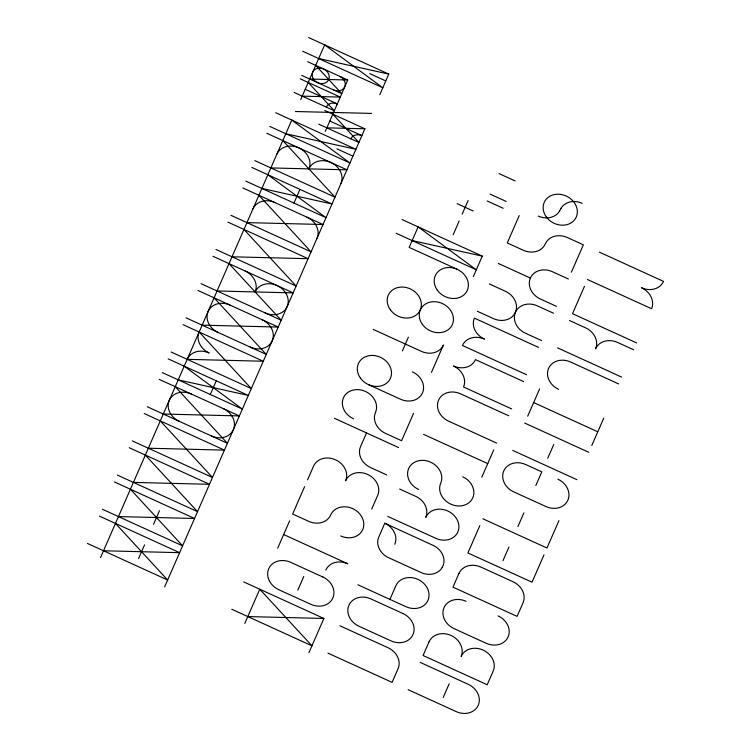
<?xml version="1.0" encoding="UTF-8"?>
<svg xmlns="http://www.w3.org/2000/svg" width="751" height="751" viewBox="0 0 751 751"><rect width="100%" height="100%" fill="white"/><g stroke="black" fill="none" stroke-linecap="round" stroke-linejoin="round"><path stroke-width="1.13" d="M443.437 564.714L442.208 567.512M100.531 557.608L291.773 120.066L349.928 162.986L269.769 126.421M300.738 99.554L324.648 44.863L382.803 87.783L302.634 51.228M138.569 558.556L144.549 544.879M153.514 524.367L159.484 510.699M210.289 394.472L216.26 380.804M293.96 203.052L299.931 189.383M325.333 131.265L347.751 79.991L307.666 61.713M164.657 586.85L364.873 128.796L324.789 110.519M379.809 94.617L388.774 74.105L308.614 37.55M244.826 623.405L259.762 589.225L311.937 645.813L231.777 609.258M277.692 548.202L289.642 520.856M304.587 486.676L292.637 514.022L308.67 521.335A17.63 14.917 26.8 0 0 330.675 514.97A17.63 14.917 26.8 0 1 352.688 508.615A17.63 14.917 26.8 0 1 362.742 529.596A17.63 14.917 26.8 0 1 340.729 535.961M307.572 479.842L313.552 466.164A17.63 14.917 26.8 0 1 335.566 459.809A17.63 14.917 26.8 0 1 345.62 480.79A17.63 14.917 26.8 0 1 367.624 474.425A17.63 14.917 26.8 0 1 377.687 495.416L371.707 509.084M297.809 590.173L303.779 576.505M366.535 432.933L360.555 446.61A17.63 14.917 26.8 0 0 370.618 467.591L386.652 474.904M402.395 350.895L408.375 337.218M453.191 234.678L459.171 221.001M462.156 214.166L468.136 200.489M308.952 652.657L323.897 618.467L243.728 581.912M413.538 413.379L401.588 440.724L385.554 433.411A17.63 14.917 26.8 0 1 375.5 412.421A17.63 14.917 26.8 0 0 365.446 391.44A17.63 14.917 26.8 0 0 343.432 397.805A17.63 14.917 26.8 0 0 353.486 418.786M431.468 372.355L443.428 345.009A17.63 14.917 26.8 0 1 421.414 351.374L373.313 329.436M473.308 276.64L482.273 256.129L402.104 219.574M443.428 564.714A17.602 14.889 26.8 0 0 434.454 545.996L384.747 523.231L378.251 538.345A17.602 14.889 26.8 0 0 387.225 557.064L422.569 573.191A17.602 14.889 26.8 0 0 442.198 567.512M519.223 215.593L507.272 242.939L523.306 250.243A17.63 14.917 26.8 0 0 545.31 243.887A17.63 14.917 26.8 0 1 567.324 237.523L583.358 244.835L571.398 272.181M389.919 599.382L395.899 585.714A17.63 14.917 26.8 0 1 417.903 579.35A17.63 14.917 26.8 0 1 427.967 600.34A17.63 14.917 26.8 0 1 405.953 606.695L357.861 584.766M481.757 477.279L493.707 449.933M479.851 525.606L467.901 552.952L532.037 582.203L543.987 554.858M527.671 416.223L539.622 388.877M584.447 286.328L572.497 313.674L636.623 342.925M443.193 697.472L449.164 683.804M502.954 560.744L508.934 547.066M517.899 526.564L523.879 512.886M535.829 485.54L541.8 471.863L525.775 464.559A17.63 14.917 26.8 0 0 503.761 470.915A17.63 14.917 26.8 0 0 513.815 491.905L545.883 506.521A17.63 14.917 26.8 0 0 567.897 500.166A17.63 14.917 26.8 0 0 557.833 479.176M547.779 458.194L553.759 444.517M558.932 520.668L546.972 548.014L482.846 518.772M591.797 445.474L603.748 418.129M559.561 211.059L560.95 208.346M309.703 79.043L347.751 79.991M302.231 96.137L340.278 97.086L300.193 78.808M295.509 111.514L371.595 113.42M326.826 127.848L364.873 128.796M270.858 167.924L346.943 169.82L266.774 133.265M246.948 222.615L323.033 224.511L242.873 187.957M232.012 256.795L308.098 258.691L227.929 222.136M217.067 290.975L293.153 292.881L212.993 256.316M202.132 325.164L278.208 327.06L198.048 290.506M163.277 414.036L239.362 415.932L159.203 379.377M148.341 448.216L224.427 450.121L144.258 413.557M133.396 482.405L209.482 484.301L129.322 447.746M118.461 516.585L194.537 518.481L114.377 481.926M103.516 550.765L179.602 552.67L99.432 516.106M247.811 616.571L323.897 618.467M318.668 58.531L388.774 74.105M285.802 133.734L355.908 149.308L275.739 112.753M261.892 188.426L331.998 204L251.838 167.445M412.168 240.564L482.273 256.129M178.222 379.856L248.328 395.43L168.168 358.865M582.26 203.343L580.589 202.667A17.602 14.889 26.8 0 0 560.959 208.346M538.242 216.063L539.913 216.739A17.602 14.889 26.8 0 0 559.551 211.059M369.755 73.636L385.789 80.948M301.686 75.391L341.771 93.668L315.683 65.375M499.115 173.622L515.139 180.935M305.225 89.303L337.293 103.92A8.815 7.454 26.8 0 0 326.281 107.102M294.223 92.476L334.298 110.763L308.21 82.46M329.82 121.014L361.888 135.64A8.815 7.454 26.8 0 0 350.877 138.813M490.15 194.133L506.174 201.437M318.809 124.197L358.894 142.474L332.806 114.18M487.155 200.968L503.189 208.28M599.382 252.148L663.518 281.39A17.63 14.917 26.8 0 1 641.504 287.755A17.63 14.917 26.8 0 1 651.568 308.736L587.432 279.494M336.889 148.839L352.923 156.142M457.134 203.671L473.168 210.984M568.413 279.015L552.379 271.702A17.63 14.917 26.8 0 0 530.375 278.067L498.307 263.441M254.824 160.611L334.993 197.166L282.808 140.578M396.134 233.251L476.294 269.806L418.138 226.886L409.173 247.398L457.275 269.327M556.463 306.361L540.429 299.048A17.63 14.917 26.8 0 1 530.375 278.067M489.342 283.953L505.376 291.266A17.63 14.917 26.8 0 1 515.43 312.247A17.63 14.917 26.8 0 0 525.484 333.237L541.518 340.55M553.468 313.205L537.434 305.892A17.63 14.917 26.8 0 0 515.43 312.247A17.63 14.917 26.8 0 1 493.416 318.612L477.383 311.299M569.502 320.508L585.536 327.821A17.63 14.917 26.8 0 1 595.59 348.811A17.63 14.917 26.8 0 1 617.604 342.447L633.637 349.759M245.859 181.122L326.028 217.677L267.872 174.758M557.552 347.854L621.678 377.105M538.533 347.384L474.397 318.133A17.63 14.917 26.8 0 0 484.451 339.123A17.63 14.917 26.8 0 0 462.447 345.488L526.573 374.73M618.693 383.939L570.591 362.01A17.63 14.917 26.8 0 0 548.587 368.365A17.63 14.917 26.8 0 0 558.641 389.356M230.923 215.302L311.083 251.857L258.907 195.269M523.588 381.564L475.486 359.635A17.63 14.917 26.8 0 1 453.482 365.99A17.63 14.917 26.8 0 1 463.536 386.981L511.638 408.91M215.978 249.482L296.138 286.037L243.962 229.449M533.642 402.555L597.777 431.797M508.643 415.754L460.551 393.815A17.63 14.917 26.8 0 0 438.537 400.18A17.63 14.917 26.8 0 0 448.6 421.161L496.693 443.099M524.677 423.057L588.812 452.309M201.033 283.662L281.203 320.226L229.027 263.629M368.431 384.606L400.499 399.222A17.63 14.917 26.8 0 0 422.503 392.867A17.63 14.917 26.8 0 0 412.449 371.876M512.726 450.403L576.862 479.654M186.098 317.851L266.258 354.406L214.082 297.818M183.103 324.685L263.272 361.24L187.187 359.344A17.63 14.917 26.8 0 1 209.2 352.979A17.63 14.917 26.8 0 1 199.137 331.998L251.322 388.586L171.153 352.031M423.602 434.36L487.728 463.602M334.467 418.307L398.603 447.558M162.188 372.543L242.357 409.098L184.202 366.178M399.692 489.051L415.725 496.364A17.63 14.917 26.8 0 1 425.779 517.345A17.63 14.917 26.8 0 1 447.793 510.99A17.63 14.917 26.8 0 1 457.847 531.971A17.63 14.917 26.8 0 1 435.833 538.336L387.741 516.397M147.252 406.723L227.412 443.278L175.236 386.69M132.307 440.903L212.467 477.467L160.292 420.87M283.671 534.534L347.797 563.776A17.63 14.917 26.8 0 0 325.793 570.14M117.363 475.092L197.532 511.647L145.347 455.059M102.427 509.272L182.587 545.827L130.411 489.239M339.931 625.78L388.023 647.719A17.63 14.917 26.8 0 1 398.077 668.7L392.106 682.377L327.971 653.126M420.091 662.344L468.192 684.274A17.63 14.917 26.8 0 1 478.246 705.264A17.63 14.917 26.8 0 1 456.232 711.619L408.14 689.69M87.482 543.452L167.642 580.016L115.466 523.419M384.747 523.231A17.63 14.917 26.8 0 1 394.81 544.222M339.734 76.339A8.815 7.454 26.8 0 1 344.756 86.834A8.815 7.454 26.8 0 1 333.754 90.007M223.329 408.628A17.63 14.917 26.8 0 1 233.392 429.61A17.63 14.917 26.8 0 1 211.378 435.974M179.311 421.349A17.63 14.917 26.8 0 1 169.257 400.358A17.63 14.917 26.8 0 1 191.27 394.003M262.183 319.748A17.63 14.917 26.8 0 1 272.238 340.738A17.63 14.917 26.8 0 1 250.224 347.093M218.156 332.468A17.63 14.917 26.8 0 1 208.102 311.487A17.63 14.917 26.8 0 1 230.116 305.122M265.169 312.914A17.63 14.917 26.8 0 0 287.173 306.549A17.63 14.917 26.8 0 0 277.119 285.568A17.63 14.917 26.8 0 0 255.115 291.923A17.63 14.917 26.8 0 0 245.051 270.942M306.999 217.199A17.63 14.917 26.8 0 1 317.063 238.189M252.927 208.938A17.63 14.917 26.8 0 1 274.941 202.573M466.005 601.288A17.63 14.917 26.8 0 0 444.001 607.643A17.63 14.917 26.8 0 0 454.055 628.634L486.122 643.26A17.63 14.917 26.8 0 0 508.127 636.895A17.63 14.917 26.8 0 0 498.073 615.914M418.711 489.53A17.63 14.917 26.8 0 1 408.657 468.54A17.63 14.917 26.8 0 1 430.67 462.184A17.63 14.917 26.8 0 1 440.724 483.165A17.63 14.917 26.8 0 0 450.778 504.146A17.63 14.917 26.8 0 0 472.792 497.791A17.63 14.917 26.8 0 0 462.729 476.801M340.963 183.488A17.63 14.917 26.8 0 0 330.909 162.507A17.63 14.917 26.8 0 0 308.896 168.872A17.63 14.917 26.8 0 0 298.842 147.881A17.63 14.917 26.8 0 0 276.837 154.246M429.056 641.833L423.076 655.501L487.211 684.752L493.191 671.075A17.63 14.917 26.8 0 0 483.128 650.094A17.63 14.917 26.8 0 0 461.123 656.449A17.63 14.917 26.8 0 0 451.069 635.468A17.63 14.917 26.8 0 0 429.056 641.833M458.936 573.464L452.966 587.141L517.092 616.383L523.072 602.715A17.63 14.917 26.8 0 0 513.017 581.725L480.95 567.099A17.63 14.917 26.8 0 0 458.936 573.464M322.799 576.975L290.74 562.349A17.63 14.917 26.8 0 0 268.727 568.714A17.63 14.917 26.8 0 0 278.781 589.704L310.848 604.32A17.63 14.917 26.8 0 0 332.862 597.965A17.63 14.917 26.8 0 0 322.799 576.975M402.968 613.539L370.9 598.913A17.63 14.917 26.8 0 0 348.896 605.268A17.63 14.917 26.8 0 0 358.95 626.259L391.018 640.885A17.63 14.917 26.8 0 0 413.022 634.52A17.63 14.917 26.8 0 0 402.968 613.539M313.74 79.475A8.815 7.454 26.8 0 0 328.497 80A8.815 7.454 26.8 0 0 319.898 68.116A8.815 7.454 26.8 0 0 313.74 79.475M437.364 290.233A17.63 14.917 26.8 0 0 466.859 291.275A17.63 14.917 26.8 0 0 449.671 267.516A17.63 14.917 26.8 0 0 437.364 290.233M422.419 324.413A17.63 14.917 26.8 0 0 451.924 325.455A17.63 14.917 26.8 0 0 434.726 301.695A17.63 14.917 26.8 0 0 422.419 324.413M390.351 309.787A17.63 14.917 26.8 0 0 419.856 310.83A17.63 14.917 26.8 0 0 402.658 287.07A17.63 14.917 26.8 0 0 390.351 309.787M360.471 378.157A17.63 14.917 26.8 0 0 389.976 379.199A17.63 14.917 26.8 0 0 372.778 355.439A17.63 14.917 26.8 0 0 360.471 378.157M546.315 216.926A17.63 14.917 26.8 0 0 575.82 217.968A17.63 14.917 26.8 0 0 558.622 194.209A17.63 14.917 26.8 0 0 546.315 216.926"/></g></svg>
